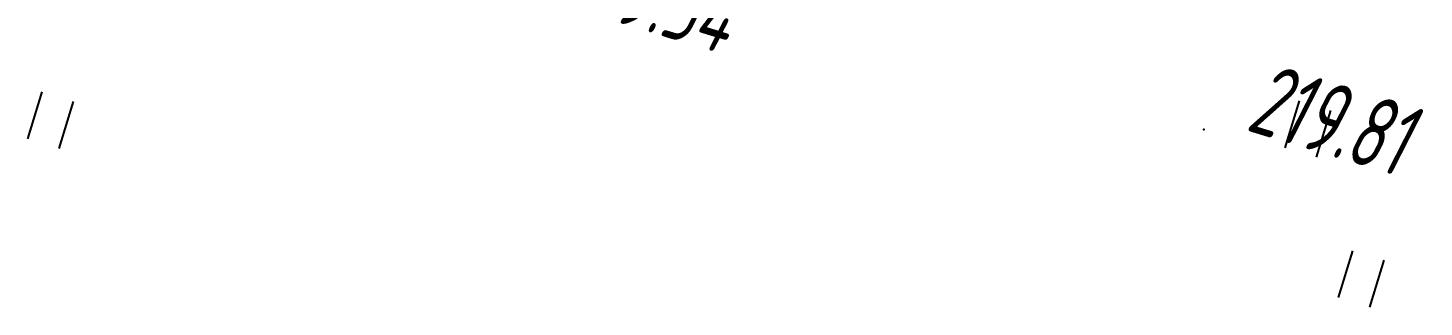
# Model space of a CAD drawing. Header units: millimetres. Extents: x -1799 to 6962, y -1020 to 4121.
# Drawn here: x 954.8 to 1023.2, y 2986.8 to 3000.5 of the extents above; entities that cross this region are included whole.
import ezdxf

# ---------------------------------------------------------------- set-up
doc = ezdxf.new("R2010")
doc.units = ezdxf.units.MM
doc.linetypes.add('CONTI', pattern=[0])
for name, color, linetype in [('PI_OTDEFAULT', 172, 'CONTI'), ('PI_TTDEFAULT', 5, 'CONTI'), ('ZAPSKDEFAULT', 7, 'CONTI')]:
    doc.layers.add(name, color=color, linetype=linetype)
doc.styles.add('eskd', font='spds.shx', dxfattribs={"width": 1.2, "oblique": 15})

# ---------------------------------------------------------------- blocks, each defined once
blk = doc.blocks.new('BL_2011')
at = {"color": 0}
for p, q in [((0, 0), (0, 2.4)), ((1.6, 0), (1.6, 2.4))]:
    blk.add_line(p, q, dxfattribs=at)

msp = doc.modelspace()

# ---------------------------------------------------------------- linework, layer by layer
at = {"layer": 'PI_TTDEFAULT', "color": 5}
msp.add_point((1012.372, 2995.529, 219.812), dxfattribs=at)

# ---------------------------------------------------------------- block references
at = {"layer": 'ZAPSKDEFAULT', "color": 7, "rotation": 342.9999999999999}
for p in [(954.834, 2995.073), (1016.352, 2994.639), (1018.971, 2987.295)]:
    msp.add_blockref('BL_2011', p, dxfattribs=at)

# ---------------------------------------------------------------- texts
at = {"layer": 'PI_OTDEFAULT', "color": 172, "style": 'eskd', "oblique": 10, "width": 0.8}
for s, p in [('219.54', (980.812, 3001.659)), ('219.81', (1014.362, 2995.519))]:
    msp.add_text(s, height=3.5, rotation=343, dxfattribs=at).set_placement(p)

doc.saveas('drawing.dxf')
